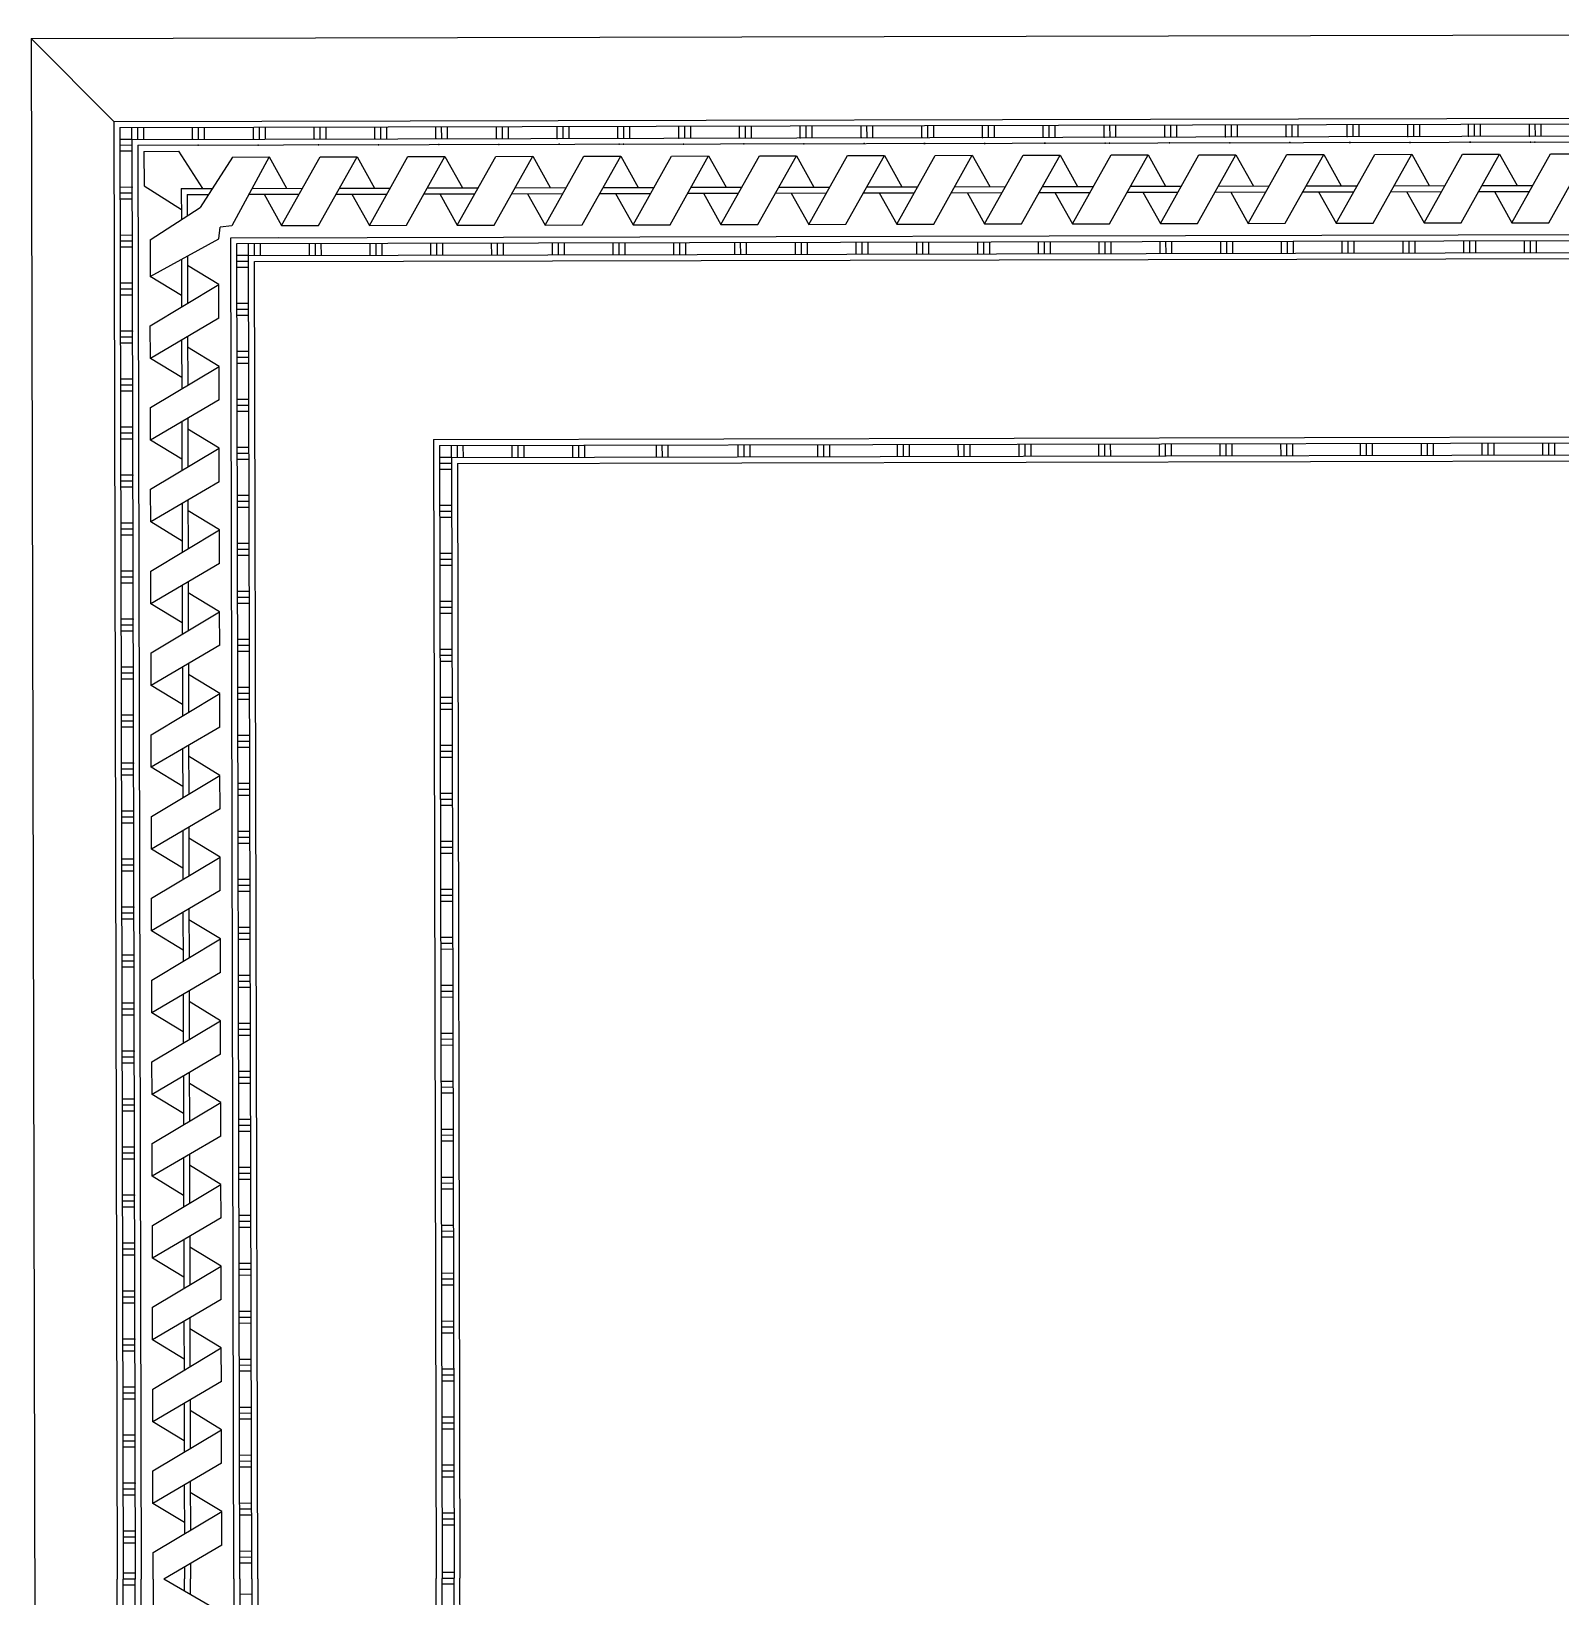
# Model space of a CAD drawing. Header units: millimetres. Extents: x -17017 to 2697, y 1903 to 18260.
# Drawn here: x -17002.3468 to -17002.2172, y 18221.9575 to 18222.0901 of the extents above; entities that cross this region are included whole.
import ezdxf

# ---------------------------------------------------------------- set-up
doc = ezdxf.new("R2010")
doc.units = ezdxf.units.MM
doc.layers.add('furn', color=7, linetype='Continuous')

# ---------------------------------------------------------------- blocks, each defined once
blk = doc.blocks.new('A$C3D9F6429')
at = {"layer": 'furn'}
for p, q in [((1.3, 0), (1.3, 1.30495)), ((1.26254, 1.26717), (1.26254, 0.65248)), ((1.26507, 1.2697), (1.26507, 0.65248)), ((1.25495, 1.25957), (1.25495, 0.65248)), ((1.25748, 1.2621), (1.25748, 0.65248)), ((1.21574, 0.65248), (1.21574, 1.22036)), ((1.21321, 0.65248), (1.21321, 1.21783)), ((1.20562, 0.65248), (1.20562, 1.21024)), ((1.20815, 0.65248), (1.20815, 1.21277)), ((1.13005, 1.13467), (1.13005, 0.65248)), ((1.12246, 1.12708), (1.12246, 0.65248)), ((1.12752, 1.13214), (1.12752, 0.65248)), ((1.11993, 1.12455), (1.11993, 0.65248)), ((1.2208, 0.6668), (1.24535, 0.65248)), ((1.24989, 0.65248), (1.24989, 0.66364)), ((1.20815, 0.65905), (1.21321, 0.65905)), ((1.23408, 0.65905), (1.23408, 0.65248)), ((1.23661, 0.65757), (1.23661, 0.65248)), ((1.11993, 0.1804), (1.11993, 0.65248)), ((1.12246, 0.65501), (1.12752, 0.65501)), ((1.12246, 0.17787), (1.12246, 0.65248)), ((1.12246, 0.65248), (1.12752, 0.65248)), ((1.12752, 0.65248), (1.12246, 0.65248)), ((1.12246, 0.64995), (1.12752, 0.64995)), ((1.12752, 0.17281), (1.12752, 0.65248)), ((1.13005, 0.17028), (1.13005, 0.65248)), ((1.20562, 0.65248), (1.20562, 0.09471)), ((1.20815, 0.65248), (1.20815, 0.09218)), ((1.21321, 0.65248), (1.21321, 0.08712)), ((1.21574, 0.65248), (1.21574, 0.08459)), ((1.2208, 0.63815), (1.24535, 0.65248)), ((1.23408, 0.6459), (1.23408, 0.65248)), ((1.23661, 0.64738), (1.23661, 0.65248)), ((1.24989, 0.65248), (1.24989, 0.64131)), ((1.25495, 0.04538), (1.25495, 0.65248)), ((1.25748, 0.65501), (1.26254, 0.65501)), ((1.25748, 0.04285), (1.25748, 0.65248)), ((1.25748, 0.65248), (1.26254, 0.65248)), ((1.25748, 0.65248), (1.26254, 0.65248)), ((1.25748, 0.64995), (1.26254, 0.64995)), ((1.26254, 0.03779), (1.26254, 0.65248)), ((1.26507, 0.03526), (1.26507, 0.65248)), ((1.20815, 0.64591), (1.21321, 0.64591)), ((1.20815, 0.64338), (1.21321, 0.64338)), ((1.20815, 0.64084), (1.21321, 0.64084)), ((1.24989, 0.64131), (1.2208, 0.62398)), ((1.2208, 0.63815), (1.2208, 0.62398)), ((1.25748, 0.63722), (1.26254, 0.63722)), ((1.12246, 0.62999), (1.12752, 0.62999)), ((1.23408, 0.61127), (1.23408, 0.63189)), ((1.23661, 0.61274), (1.23661, 0.6334)), ((1.25748, 0.63469), (1.26254, 0.63469)), ((1.25748, 0.63216), (1.26254, 0.63216)), ((1.12246, 0.62746), (1.12752, 0.62746)), ((1.12246, 0.62493), (1.12752, 0.62493)), ((1.20815, 0.62558), (1.21321, 0.62558)), ((1.2208, 0.62398), (1.23408, 0.61585)), ((1.23661, 0.62862), (1.24989, 0.62049)), ((1.20815, 0.62305), (1.21321, 0.62305)), ((1.20815, 0.62052), (1.21321, 0.62052)), ((1.2208, 0.60352), (1.24989, 0.62049)), ((1.24989, 0.62049), (1.24989, 0.60667)), ((1.25748, 0.61689), (1.26254, 0.61689)), ((1.25748, 0.61436), (1.26254, 0.61436)), ((1.25748, 0.61183), (1.26254, 0.61183)), ((1.12246, 0.60967), (1.12752, 0.60967)), ((1.12246, 0.60714), (1.12752, 0.60714)), ((1.12246, 0.60461), (1.12752, 0.60461)), ((1.20815, 0.60526), (1.21321, 0.60526)), ((1.24989, 0.60667), (1.2208, 0.58934)), ((1.2208, 0.60352), (1.2208, 0.58934)), ((1.20815, 0.60273), (1.21321, 0.60273)), ((1.20815, 0.6002), (1.21321, 0.6002)), ((1.23408, 0.57663), (1.23408, 0.59725)), ((1.23661, 0.57811), (1.23661, 0.59876)), ((1.25748, 0.59657), (1.26254, 0.59657)), ((1.23661, 0.59399), (1.24989, 0.58586)), ((1.25748, 0.59404), (1.26254, 0.59404)), ((1.25748, 0.59151), (1.26254, 0.59151)), ((1.12246, 0.58935), (1.12752, 0.58935)), ((1.12246, 0.58682), (1.12752, 0.58682)), ((1.12246, 0.58429), (1.12752, 0.58429)), ((1.20815, 0.58494), (1.21321, 0.58494)), ((1.2208, 0.58934), (1.23408, 0.58121)), ((1.2208, 0.56888), (1.24989, 0.58586)), ((1.24989, 0.58586), (1.24989, 0.57204)), ((1.20815, 0.58241), (1.21321, 0.58241)), ((1.20815, 0.57988), (1.21321, 0.57988)), ((1.24989, 0.57204), (1.2208, 0.55471)), ((1.25748, 0.57625), (1.26254, 0.57625)), ((1.25748, 0.57372), (1.26254, 0.57372)), ((1.25748, 0.57119), (1.26254, 0.57119)), ((1.12246, 0.56903), (1.12752, 0.56903)), ((1.12246, 0.5665), (1.12752, 0.5665)), ((1.12246, 0.56397), (1.12752, 0.56397)), ((1.20815, 0.56462), (1.21321, 0.56462)), ((1.20815, 0.56462), (1.21321, 0.56462)), ((1.2208, 0.56888), (1.2208, 0.55471)), ((1.23661, 0.54347), (1.23661, 0.56413)), ((1.20815, 0.56209), (1.21321, 0.56209)), ((1.20815, 0.56209), (1.21321, 0.56209)), ((1.20815, 0.55956), (1.21321, 0.55956)), ((1.20815, 0.55956), (1.21321, 0.55956)), ((1.23408, 0.542), (1.23408, 0.56262)), ((1.23661, 0.55935), (1.24989, 0.55122)), ((1.2208, 0.55471), (1.23408, 0.54658)), ((1.2208, 0.53425), (1.24989, 0.55122)), ((1.24989, 0.55122), (1.24989, 0.5374)), ((1.25748, 0.55593), (1.26254, 0.55593)), ((1.25748, 0.5534), (1.26254, 0.5534)), ((1.25748, 0.55087), (1.26254, 0.55087)), ((1.12246, 0.54871), (1.12752, 0.54871)), ((1.12246, 0.54618), (1.12752, 0.54618)), ((1.12246, 0.54365), (1.12752, 0.54365)), ((1.20815, 0.5443), (1.21321, 0.5443)), ((1.20815, 0.54177), (1.21321, 0.54177)), ((1.20815, 0.53924), (1.21321, 0.53924)), ((1.24989, 0.5374), (1.2208, 0.52007)), ((1.2208, 0.53425), (1.2208, 0.52007)), ((1.25748, 0.53561), (1.26254, 0.53561)), ((1.25748, 0.53308), (1.26254, 0.53308)), ((1.25748, 0.53055), (1.26254, 0.53055)), ((1.12246, 0.52839), (1.12752, 0.52839)), ((1.12246, 0.52586), (1.12752, 0.52586)), ((1.20815, 0.52398), (1.21321, 0.52398)), ((1.23408, 0.50736), (1.23408, 0.52798)), ((1.23661, 0.50884), (1.23661, 0.52949)), ((1.23661, 0.52471), (1.24989, 0.51659)), ((1.12246, 0.52333), (1.12752, 0.52333)), ((1.20815, 0.52145), (1.21321, 0.52145)), ((1.20815, 0.51892), (1.21321, 0.51892)), ((1.2208, 0.52007), (1.23408, 0.51194)), ((1.2208, 0.49961), (1.24989, 0.51659)), ((1.24989, 0.51659), (1.24989, 0.50277)), ((1.25748, 0.51529), (1.26254, 0.51529)), ((1.25748, 0.51276), (1.26254, 0.51276)), ((1.12246, 0.50807), (1.12752, 0.50807)), ((1.12246, 0.50554), (1.12752, 0.50554)), ((1.25748, 0.51023), (1.26254, 0.51023)), ((1.12246, 0.50301), (1.12752, 0.50301)), ((1.20815, 0.50366), (1.21321, 0.50366)), ((1.20815, 0.50113), (1.21321, 0.50113)), ((1.20815, 0.4986), (1.21321, 0.4986)), ((1.24989, 0.50277), (1.2208, 0.48544)), ((1.2208, 0.49961), (1.2208, 0.48544)), ((1.23408, 0.47273), (1.23408, 0.49335)), ((1.23661, 0.4742), (1.23661, 0.49486)), ((1.25748, 0.49497), (1.26254, 0.49497)), ((1.25748, 0.49244), (1.26254, 0.49244)), ((1.12246, 0.48775), (1.12752, 0.48775)), ((1.12246, 0.48522), (1.12752, 0.48522)), ((1.2208, 0.48544), (1.23408, 0.47731)), ((1.23661, 0.49008), (1.24989, 0.48195)), ((1.25748, 0.48991), (1.26254, 0.48991)), ((1.12246, 0.48269), (1.12752, 0.48269)), ((1.20815, 0.48334), (1.21321, 0.48334)), ((1.20815, 0.48081), (1.21321, 0.48081)), ((1.20815, 0.47828), (1.21321, 0.47828)), ((1.2208, 0.46498), (1.24989, 0.48195)), ((1.24989, 0.48195), (1.24989, 0.46813)), ((1.25748, 0.47465), (1.26254, 0.47465)), ((1.25748, 0.47212), (1.26254, 0.47212)), ((1.12246, 0.46742), (1.12752, 0.46742)), ((1.12246, 0.46489), (1.12752, 0.46489)), ((1.24989, 0.46813), (1.2208, 0.4508)), ((1.2208, 0.46498), (1.2208, 0.4508)), ((1.25748, 0.46959), (1.26254, 0.46959)), ((1.12246, 0.46236), (1.12752, 0.46236)), ((1.20815, 0.46302), (1.21321, 0.46302)), ((1.20815, 0.46049), (1.21321, 0.46049)), ((1.20815, 0.45796), (1.21321, 0.45796)), ((1.23408, 0.43809), (1.23408, 0.45871)), ((1.23661, 0.43957), (1.23661, 0.46022)), ((1.2208, 0.4508), (1.23408, 0.44267)), ((1.23661, 0.45544), (1.24989, 0.44732)), ((1.25748, 0.45433), (1.26254, 0.45433)), ((1.25748, 0.4518), (1.26254, 0.4518)), ((1.12246, 0.4471), (1.12752, 0.4471)), ((1.12246, 0.44457), (1.12752, 0.44457)), ((1.2208, 0.43034), (1.24989, 0.44732)), ((1.24989, 0.44732), (1.24989, 0.4335)), ((1.25748, 0.44927), (1.26254, 0.44927)), ((1.12246, 0.44204), (1.12752, 0.44204)), ((1.20815, 0.4427), (1.21321, 0.4427)), ((1.20815, 0.44017), (1.21321, 0.44017)), ((1.20815, 0.43764), (1.21321, 0.43764)), ((1.24989, 0.4335), (1.2208, 0.41617)), ((1.25748, 0.43401), (1.26254, 0.43401)), ((1.25748, 0.43148), (1.26254, 0.43148)), ((1.12246, 0.42678), (1.12752, 0.42678)), ((1.12246, 0.42678), (1.12752, 0.42678)), ((1.12246, 0.42678), (1.12752, 0.42678)), ((1.12246, 0.42425), (1.12752, 0.42425)), ((1.12246, 0.42425), (1.12752, 0.42425)), ((1.12246, 0.42425), (1.12752, 0.42425)), ((1.2208, 0.43034), (1.2208, 0.41617)), ((1.23661, 0.40493), (1.23661, 0.42559)), ((1.25748, 0.42895), (1.26254, 0.42895)), ((1.12246, 0.42172), (1.12752, 0.42172)), ((1.12246, 0.42172), (1.12752, 0.42172)), ((1.12246, 0.42172), (1.12752, 0.42172)), ((1.20815, 0.42238), (1.21321, 0.42238)), ((1.20815, 0.41984), (1.21321, 0.41984)), ((1.23408, 0.40346), (1.23408, 0.42408)), ((1.23661, 0.42081), (1.24989, 0.41268)), ((1.20815, 0.41731), (1.21321, 0.41731)), ((1.2208, 0.41617), (1.23408, 0.40804)), ((1.2208, 0.39571), (1.24989, 0.41268)), ((1.24989, 0.41268), (1.24989, 0.39886)), ((1.25748, 0.41369), (1.26254, 0.41369)), ((1.25748, 0.41116), (1.26254, 0.41116)), ((1.12246, 0.40646), (1.12752, 0.40646)), ((1.25748, 0.40862), (1.26254, 0.40862)), ((1.12246, 0.40393), (1.12752, 0.40393)), ((1.12246, 0.4014), (1.12752, 0.4014)), ((1.20815, 0.40205), (1.21321, 0.40205)), ((1.20815, 0.39952), (1.21321, 0.39952)), ((1.24989, 0.39886), (1.2208, 0.38153)), ((1.20815, 0.39699), (1.21321, 0.39699)), ((1.2208, 0.39571), (1.2208, 0.38153)), ((1.25748, 0.39336), (1.26254, 0.39336)), ((1.12246, 0.38614), (1.12752, 0.38614)), ((1.23408, 0.36882), (1.23408, 0.38944)), ((1.23661, 0.3703), (1.23661, 0.39095)), ((1.23661, 0.38617), (1.24989, 0.37805)), ((1.25748, 0.39083), (1.26254, 0.39083)), ((1.25748, 0.3883), (1.26254, 0.3883)), ((1.12246, 0.38361), (1.12752, 0.38361)), ((1.12246, 0.38108), (1.12752, 0.38108)), ((1.20815, 0.38173), (1.21321, 0.38173)), ((1.20815, 0.3792), (1.21321, 0.3792)), ((1.2208, 0.38153), (1.23408, 0.3734)), ((1.2208, 0.36107), (1.24989, 0.37805)), ((1.24989, 0.37805), (1.24989, 0.36423)), ((1.20815, 0.37667), (1.21321, 0.37667)), ((1.25748, 0.37304), (1.26254, 0.37304)), ((1.12246, 0.36582), (1.12752, 0.36582)), ((1.25748, 0.37051), (1.26254, 0.37051)), ((1.25748, 0.36798), (1.26254, 0.36798)), ((1.12246, 0.36329), (1.12752, 0.36329)), ((1.12246, 0.36076), (1.12752, 0.36076)), ((1.20815, 0.36141), (1.21321, 0.36141)), ((1.20815, 0.35888), (1.21321, 0.35888)), ((1.24989, 0.36423), (1.2208, 0.3469)), ((1.2208, 0.36107), (1.2208, 0.3469)), ((1.20815, 0.35635), (1.21321, 0.35635)), ((1.23408, 0.33419), (1.23408, 0.35481)), ((1.23661, 0.33566), (1.23661, 0.35632)), ((1.23661, 0.35154), (1.24989, 0.34341)), ((1.25748, 0.35272), (1.26254, 0.35272)), ((1.12246, 0.3455), (1.12752, 0.3455)), ((1.2208, 0.3469), (1.23408, 0.33877)), ((1.25748, 0.35019), (1.26254, 0.35019)), ((1.25748, 0.34766), (1.26254, 0.34766)), ((1.12246, 0.34297), (1.12752, 0.34297)), ((1.12246, 0.34044), (1.12752, 0.34044)), ((1.20815, 0.34109), (1.21321, 0.34109)), ((1.20815, 0.34109), (1.21321, 0.34109)), ((1.20815, 0.34109), (1.21321, 0.34109)), ((1.20815, 0.33856), (1.21321, 0.33856)), ((1.20815, 0.33856), (1.21321, 0.33856)), ((1.20815, 0.33856), (1.21321, 0.33856)), ((1.2208, 0.32644), (1.24989, 0.34341)), ((1.24989, 0.34341), (1.24989, 0.32959)), ((1.20815, 0.33603), (1.21321, 0.33603)), ((1.20815, 0.33603), (1.21321, 0.33603)), ((1.20815, 0.33603), (1.21321, 0.33603)), ((1.25748, 0.3324), (1.26254, 0.3324)), ((1.12246, 0.32518), (1.12752, 0.32518)), ((1.24989, 0.32959), (1.2208, 0.31226)), ((1.2208, 0.32644), (1.2208, 0.31226)), ((1.25748, 0.32987), (1.26254, 0.32987)), ((1.25748, 0.32734), (1.26254, 0.32734)), ((1.12246, 0.32265), (1.12752, 0.32265)), ((1.12246, 0.32012), (1.12752, 0.32012)), ((1.20815, 0.32077), (1.21321, 0.32077)), ((1.20815, 0.31824), (1.21321, 0.31824)), ((1.23408, 0.29955), (1.23408, 0.32017)), ((1.23661, 0.30103), (1.23661, 0.32168)), ((1.20815, 0.31571), (1.21321, 0.31571)), ((1.2208, 0.31226), (1.23408, 0.30413)), ((1.23661, 0.3169), (1.24989, 0.30878)), ((1.25748, 0.31208), (1.26254, 0.31208)), ((1.2208, 0.2918), (1.24989, 0.30878)), ((1.24989, 0.30878), (1.24989, 0.29496)), ((1.25748, 0.30955), (1.26254, 0.30955)), ((1.25748, 0.30702), (1.26254, 0.30702)), ((1.12246, 0.30486), (1.12752, 0.30486)), ((1.12246, 0.30486), (1.12752, 0.30486)), ((1.12246, 0.30233), (1.12752, 0.30233)), ((1.12246, 0.30233), (1.12752, 0.30233)), ((1.12246, 0.2998), (1.12752, 0.2998)), ((1.12246, 0.2998), (1.12752, 0.2998)), ((1.20815, 0.30045), (1.21321, 0.30045)), ((1.20815, 0.29792), (1.21321, 0.29792)), ((1.20815, 0.29539), (1.21321, 0.29539)), ((1.24989, 0.29496), (1.2208, 0.27763)), ((1.2208, 0.2918), (1.2208, 0.27763)), ((1.25748, 0.29176), (1.26254, 0.29176)), ((1.23408, 0.26492), (1.23408, 0.28554)), ((1.23661, 0.26639), (1.23661, 0.28705)), ((1.25748, 0.28923), (1.26254, 0.28923)), ((1.25748, 0.2867), (1.26254, 0.2867)), ((1.12246, 0.28454), (1.12752, 0.28454)), ((1.12246, 0.28201), (1.12752, 0.28201)), ((1.12246, 0.27948), (1.12752, 0.27948)), ((1.20815, 0.28013), (1.21321, 0.28013)), ((1.23661, 0.28227), (1.24989, 0.27414)), ((1.20815, 0.2776), (1.21321, 0.2776)), ((1.20815, 0.27507), (1.21321, 0.27507)), ((1.2208, 0.27763), (1.23408, 0.2695)), ((1.2208, 0.25717), (1.24989, 0.27414)), ((1.24989, 0.27414), (1.24989, 0.26032)), ((1.25748, 0.27144), (1.26254, 0.27144)), ((1.25748, 0.26891), (1.26254, 0.26891)), ((1.25748, 0.26638), (1.26254, 0.26638)), ((1.12246, 0.26422), (1.12752, 0.26422)), ((1.12246, 0.26169), (1.12752, 0.26169)), ((1.12246, 0.25915), (1.12752, 0.25915)), ((1.20815, 0.25981), (1.21321, 0.25981)), ((1.24989, 0.26032), (1.2208, 0.24299)), ((1.20815, 0.25728), (1.21321, 0.25728)), ((1.20815, 0.25475), (1.21321, 0.25475)), ((1.2208, 0.25717), (1.2208, 0.24299)), ((1.23661, 0.23176), (1.23661, 0.25241)), ((1.23408, 0.23028), (1.23408, 0.2509)), ((1.23661, 0.24763), (1.24989, 0.23951)), ((1.25748, 0.25112), (1.26254, 0.25112)), ((1.25748, 0.24859), (1.26254, 0.24859)), ((1.25748, 0.24606), (1.26254, 0.24606)), ((1.12246, 0.24389), (1.12752, 0.24389)), ((1.12246, 0.24136), (1.12752, 0.24136)), ((1.12246, 0.23883), (1.12752, 0.23883)), ((1.20815, 0.23949), (1.21321, 0.23949)), ((1.2208, 0.24299), (1.23408, 0.23486)), ((1.2208, 0.22253), (1.24989, 0.23951)), ((1.24989, 0.23951), (1.24989, 0.22569)), ((1.20815, 0.23696), (1.21321, 0.23696)), ((1.20815, 0.23443), (1.21321, 0.23443)), ((1.24989, 0.22569), (1.2208, 0.20835)), ((1.25748, 0.2308), (1.26254, 0.2308)), ((1.25748, 0.22827), (1.26254, 0.22827)), ((1.25748, 0.22574), (1.26254, 0.22574)), ((1.12246, 0.22357), (1.12752, 0.22357)), ((1.12246, 0.22104), (1.12752, 0.22104)), ((1.20815, 0.21917), (1.21321, 0.21917)), ((1.20815, 0.21917), (1.21321, 0.21917)), ((1.2208, 0.22253), (1.2208, 0.20835)), ((1.12246, 0.21851), (1.12752, 0.21851)), ((1.20815, 0.21664), (1.21321, 0.21664)), ((1.20815, 0.21664), (1.21321, 0.21664)), ((1.20815, 0.21411), (1.21321, 0.21411)), ((1.20815, 0.21411), (1.21321, 0.21411)), ((1.23408, 0.19564), (1.23408, 0.21627)), ((1.23661, 0.19712), (1.23661, 0.21777)), ((1.23661, 0.213), (1.24989, 0.20487)), ((1.2208, 0.20835), (1.23408, 0.20023)), ((1.25748, 0.21048), (1.26254, 0.21048)), ((1.25748, 0.20795), (1.26254, 0.20795)), ((1.12246, 0.20325), (1.12752, 0.20325)), ((1.12246, 0.20072), (1.12752, 0.20072)), ((1.2208, 0.1879), (1.24989, 0.20487)), ((1.24989, 0.20487), (1.24989, 0.19105)), ((1.25748, 0.20542), (1.26254, 0.20542)), ((1.12246, 0.19819), (1.12752, 0.19819)), ((1.20815, 0.19884), (1.21321, 0.19884)), ((1.20815, 0.19631), (1.21321, 0.19631)), ((1.20815, 0.19378), (1.21321, 0.19378)), ((1.24989, 0.19105), (1.2208, 0.17372)), ((1.2208, 0.1879), (1.2208, 0.17372)), ((1.25748, 0.19016), (1.26254, 0.19016)), ((1.25748, 0.18762), (1.26254, 0.18762)), ((1.11993, 0.1804), (0.29988, 0.1804)), ((1.12246, 0.18293), (1.12752, 0.18293)), ((1.12246, 0.1804), (1.12752, 0.1804)), ((1.23408, 0.16101), (1.23408, 0.18163)), ((1.23661, 0.16249), (1.23661, 0.18314)), ((1.25748, 0.18509), (1.26254, 0.18509)), ((1.12246, 0.17787), (0.29988, 0.17787)), ((1.12752, 0.17281), (0.29988, 0.17281)), ((0.65505, 0.17787), (0.65505, 0.17281)), ((0.65758, 0.17787), (0.65758, 0.17281)), ((0.66011, 0.17787), (0.66011, 0.17281)), ((0.68078, 0.17787), (0.68078, 0.17281)), ((0.68331, 0.17787), (0.68331, 0.17281)), ((0.68584, 0.17787), (0.68584, 0.17281)), ((0.70652, 0.17787), (0.70652, 0.17281)), ((0.70905, 0.17787), (0.70905, 0.17281)), ((0.71158, 0.17787), (0.71158, 0.17281)), ((0.73226, 0.17787), (0.73226, 0.17281)), ((0.73479, 0.17787), (0.73479, 0.17281)), ((0.73732, 0.17787), (0.73732, 0.17281)), ((0.76599, 0.17787), (0.76599, 0.17281)), ((0.76599, 0.17787), (0.76599, 0.17281)), ((0.76852, 0.17787), (0.76852, 0.17281)), ((0.76852, 0.17787), (0.76852, 0.17281)), ((0.77105, 0.17787), (0.77105, 0.17281)), ((0.77105, 0.17787), (0.77105, 0.17281)), ((0.79173, 0.17787), (0.79173, 0.17281)), ((0.79426, 0.17787), (0.79426, 0.17281)), ((0.79679, 0.17787), (0.79679, 0.17281)), ((0.81746, 0.17787), (0.81746, 0.17281)), ((0.81999, 0.17787), (0.81999, 0.17281)), ((0.82252, 0.17787), (0.82252, 0.17281)), ((0.8432, 0.17787), (0.8432, 0.17281)), ((0.84573, 0.17787), (0.84573, 0.17281)), ((0.84826, 0.17787), (0.84826, 0.17281)), ((0.87693, 0.17787), (0.87693, 0.17281)), ((0.87693, 0.17787), (0.87693, 0.17281)), ((0.87946, 0.17787), (0.87946, 0.17281)), ((0.87946, 0.17787), (0.87946, 0.17281)), ((0.88199, 0.17787), (0.88199, 0.17281)), ((0.88199, 0.17787), (0.88199, 0.17281)), ((0.90267, 0.17787), (0.90267, 0.17281)), ((0.9052, 0.17787), (0.9052, 0.17281)), ((0.90773, 0.17787), (0.90773, 0.17281)), ((0.92841, 0.17787), (0.92841, 0.17281)), ((0.93094, 0.17787), (0.93094, 0.17281)), ((0.93347, 0.17787), (0.93347, 0.17281)), ((0.96214, 0.17787), (0.96214, 0.17281)), ((0.96214, 0.17787), (0.96214, 0.17281)), ((0.96467, 0.17787), (0.96467, 0.17281)), ((0.96467, 0.17787), (0.96467, 0.17281)), ((0.9672, 0.17787), (0.9672, 0.17281)), ((0.9672, 0.17787), (0.9672, 0.17281)), ((0.99587, 0.17787), (0.99587, 0.17281)), ((0.9984, 0.17787), (0.9984, 0.17281)), ((1.00093, 0.17787), (1.00093, 0.17281)), ((1.03058, 0.17787), (1.03058, 0.17281)), ((1.03311, 0.17787), (1.03311, 0.17281)), ((1.03564, 0.17787), (1.03564, 0.17281)), ((1.06593, 0.17787), (1.06593, 0.17281)), ((1.06846, 0.17787), (1.06846, 0.17281)), ((1.07099, 0.17787), (1.07099, 0.17281)), ((1.09166, 0.17787), (1.09166, 0.17281)), ((1.09419, 0.17787), (1.09419, 0.17281)), ((1.09672, 0.17787), (1.09672, 0.17281)), ((1.1174, 0.17787), (1.1174, 0.17281)), ((1.11993, 0.17787), (1.11993, 0.17281)), ((1.12246, 0.17787), (1.12752, 0.17787)), ((1.12246, 0.17787), (1.12246, 0.17281)), ((1.20815, 0.17852), (1.21321, 0.17852)), ((1.20815, 0.17599), (1.21321, 0.17599)), ((1.20815, 0.17346), (1.21321, 0.17346)), ((1.2208, 0.17372), (1.23408, 0.16559)), ((1.23661, 0.17836), (1.24989, 0.17024)), ((1.13005, 0.17028), (0.29988, 0.17028)), ((1.2208, 0.15326), (1.24989, 0.17024)), ((1.24989, 0.17024), (1.24989, 0.15642)), ((1.25748, 0.16983), (1.26254, 0.16983)), ((1.25748, 0.1673), (1.26254, 0.1673)), ((1.25748, 0.16477), (1.26254, 0.16477)), ((1.20815, 0.1582), (1.21321, 0.1582)), ((1.20815, 0.15567), (1.21321, 0.15567)), ((1.20815, 0.15314), (1.21321, 0.15314)), ((1.24989, 0.15642), (1.2208, 0.13908)), ((1.2208, 0.15326), (1.2208, 0.13908)), ((1.23408, 0.12637), (1.23408, 0.147)), ((1.23661, 0.12785), (1.23661, 0.1485)), ((1.25748, 0.14951), (1.26254, 0.14951)), ((1.25748, 0.14698), (1.26254, 0.14698)), ((1.23661, 0.14373), (1.24989, 0.1356)), ((1.25748, 0.14445), (1.26254, 0.14445)), ((1.20815, 0.13788), (1.21321, 0.13788)), ((1.20815, 0.13535), (1.21321, 0.13535)), ((1.20815, 0.13282), (1.21321, 0.13282)), ((1.2208, 0.13908), (1.23408, 0.13096)), ((1.2208, 0.11863), (1.24989, 0.1356)), ((1.24989, 0.1356), (1.24989, 0.12178)), ((1.25748, 0.12919), (1.26254, 0.12919)), ((1.25748, 0.12666), (1.26254, 0.12666)), ((1.24989, 0.12178), (1.2208, 0.10445)), ((1.25748, 0.12413), (1.26254, 0.12413)), ((1.20815, 0.11756), (1.21321, 0.11756)), ((1.20815, 0.11503), (1.21321, 0.11503)), ((1.2208, 0.11863), (1.2208, 0.10445)), ((1.23661, 0.09371), (1.23661, 0.11387)), ((1.20815, 0.1125), (1.21321, 0.1125)), ((1.23408, 0.09232), (1.23408, 0.11236)), ((1.23661, 0.10909), (1.24989, 0.10097)), ((1.25748, 0.10887), (1.26254, 0.10887)), ((1.25748, 0.10634), (1.26254, 0.10634)), ((1.2208, 0.10445), (1.23408, 0.09632)), ((1.24989, 0.10097), (1.2208, 0.08506)), ((1.24989, 0.08546), (1.24989, 0.10097)), ((1.25748, 0.10381), (1.26254, 0.10381)), ((1.20562, 0.09471), (0.29988, 0.09471)), ((1.20815, 0.09724), (1.21321, 0.09724)), ((1.20815, 0.09471), (1.21321, 0.09471)), ((1.20815, 0.09218), (0.29988, 0.09218)), ((1.21321, 0.08712), (0.29988, 0.08712)), ((0.66262, 0.09218), (0.66262, 0.08712)), ((0.66515, 0.09218), (0.66515, 0.08712)), ((0.66768, 0.09218), (0.66768, 0.08712)), ((0.68836, 0.09218), (0.68836, 0.08712)), ((0.69089, 0.09218), (0.69089, 0.08712)), ((0.69342, 0.09218), (0.69342, 0.08712)), ((0.71409, 0.09218), (0.71409, 0.08712)), ((0.71662, 0.09218), (0.71662, 0.08712)), ((0.71915, 0.09218), (0.71915, 0.08712)), ((0.73983, 0.09218), (0.73983, 0.08712)), ((0.74236, 0.09218), (0.74236, 0.08712)), ((0.74489, 0.09218), (0.74489, 0.08712)), ((0.74489, 0.09218), (0.74489, 0.08712)), ((0.76557, 0.09218), (0.76557, 0.08712)), ((0.7681, 0.09218), (0.7681, 0.08712)), ((0.77063, 0.09218), (0.77063, 0.08712)), ((0.7913, 0.09218), (0.7913, 0.08712)), ((0.79383, 0.09218), (0.79383, 0.08712)), ((0.79636, 0.09218), (0.79636, 0.08712)), ((0.81704, 0.09218), (0.81704, 0.08712)), ((0.81957, 0.09218), (0.81957, 0.08712)), ((0.8221, 0.09218), (0.8221, 0.08712)), ((0.84278, 0.09218), (0.84278, 0.08712)), ((0.84531, 0.09218), (0.84531, 0.08712)), ((0.84784, 0.09218), (0.84784, 0.08712)), ((0.86851, 0.09218), (0.86851, 0.08712)), ((0.87104, 0.09218), (0.87104, 0.08712)), ((0.87357, 0.09218), (0.87357, 0.08712)), ((0.89425, 0.09218), (0.89425, 0.08712)), ((0.89425, 0.09218), (0.89425, 0.08712)), ((0.89678, 0.09218), (0.89678, 0.08712)), ((0.89678, 0.09218), (0.89678, 0.08712)), ((0.89931, 0.09218), (0.89931, 0.08712)), ((0.89931, 0.09218), (0.89931, 0.08712)), ((0.91999, 0.09218), (0.91999, 0.08712)), ((0.92252, 0.09218), (0.92252, 0.08712)), ((0.92505, 0.09218), (0.92505, 0.08712)), ((0.94572, 0.09218), (0.94572, 0.08712)), ((0.94825, 0.09218), (0.94825, 0.08712)), ((0.95078, 0.09218), (0.95078, 0.08712)), ((0.97146, 0.09218), (0.97146, 0.08712)), ((0.97399, 0.09218), (0.97399, 0.08712)), ((0.97652, 0.09218), (0.97652, 0.08712)), ((0.9972, 0.09218), (0.9972, 0.08712)), ((0.99973, 0.09218), (0.99973, 0.08712)), ((1.00226, 0.09218), (1.00226, 0.08712)), ((1.02293, 0.09218), (1.02293, 0.08712)), ((1.02546, 0.09218), (1.02546, 0.08712)), ((1.02799, 0.09218), (1.02799, 0.08712)), ((1.02799, 0.09218), (1.02799, 0.08712)), ((1.04867, 0.09218), (1.04867, 0.08712)), ((1.0512, 0.09218), (1.0512, 0.08712)), ((1.05373, 0.09218), (1.05373, 0.08712)), ((1.07441, 0.09218), (1.07441, 0.08712)), ((1.07694, 0.09218), (1.07694, 0.08712)), ((1.07947, 0.09218), (1.07947, 0.08712)), ((1.10014, 0.09218), (1.10014, 0.08712)), ((1.10267, 0.09218), (1.10267, 0.08712)), ((1.1052, 0.09218), (1.1052, 0.08712)), ((1.12588, 0.09218), (1.12588, 0.08712)), ((1.12841, 0.09218), (1.12841, 0.08712)), ((1.13094, 0.09218), (1.13094, 0.08712)), ((1.15162, 0.09218), (1.15162, 0.08712)), ((1.15415, 0.09218), (1.15415, 0.08712)), ((1.15668, 0.09218), (1.15668, 0.08712)), ((1.17735, 0.09218), (1.17735, 0.08712)), ((1.17988, 0.09218), (1.17988, 0.08712)), ((1.18241, 0.09218), (1.18241, 0.08712)), ((1.20309, 0.09218), (1.20309, 0.08712)), ((1.20562, 0.09218), (1.20562, 0.08712)), ((1.20815, 0.09218), (1.21321, 0.09218)), ((1.20815, 0.09218), (1.20815, 0.08712)), ((1.25748, 0.08855), (1.26254, 0.08855)), ((1.21574, 0.08459), (0.29988, 0.08459)), ((1.21574, 0.08459), (1.19535, 0.08459)), ((1.21527, 0.07953), (1.22024, 0.08009)), ((1.2208, 0.08506), (1.22024, 0.08009)), ((1.24989, 0.08546), (1.22857, 0.07175)), ((1.25748, 0.08602), (1.26254, 0.08602)), ((1.25748, 0.08349), (1.26254, 0.08349)), ((0.65735, 0.07953), (0.64095, 0.05044)), ((0.67302, 0.07953), (0.65662, 0.05044)), ((0.67302, 0.07953), (0.65735, 0.07953)), ((0.6804, 0.06625), (0.67302, 0.07953)), ((0.69458, 0.07953), (0.67818, 0.05044)), ((0.71025, 0.07953), (0.69385, 0.05044)), ((0.71025, 0.07953), (0.69385, 0.05044)), ((0.71025, 0.07953), (0.69458, 0.07953)), ((0.71025, 0.07953), (0.69458, 0.07953)), ((0.71763, 0.06625), (0.71025, 0.07953)), ((0.71763, 0.06625), (0.71025, 0.07953)), ((0.73181, 0.07953), (0.71541, 0.05044)), ((0.74747, 0.07953), (0.73108, 0.05044)), ((0.74747, 0.07953), (0.73108, 0.05044)), ((0.74747, 0.07953), (0.73181, 0.07953)), ((0.74747, 0.07953), (0.73181, 0.07953)), ((0.75485, 0.06625), (0.74747, 0.07953)), ((0.76903, 0.07953), (0.75263, 0.05044)), ((0.7847, 0.07953), (0.7683, 0.05044)), ((0.7847, 0.07953), (0.76903, 0.07953)), ((0.79208, 0.06625), (0.7847, 0.07953)), ((0.80626, 0.07953), (0.78986, 0.05044)), ((0.82193, 0.07953), (0.80553, 0.05044)), ((0.82193, 0.07953), (0.80626, 0.07953)), ((0.82931, 0.06625), (0.82193, 0.07953)), ((0.84349, 0.07953), (0.82709, 0.05044)), ((0.85916, 0.07953), (0.84276, 0.05044)), ((0.85916, 0.07953), (0.84276, 0.05044)), ((0.85916, 0.07953), (0.84349, 0.07953)), ((0.85916, 0.07953), (0.84349, 0.07953)), ((0.85916, 0.07953), (0.84349, 0.07953)), ((0.86654, 0.06625), (0.85916, 0.07953)), ((0.86654, 0.06625), (0.85916, 0.07953)), ((0.88072, 0.07953), (0.86432, 0.05044)), ((0.89638, 0.07953), (0.87999, 0.05044)), ((0.89638, 0.07953), (0.88072, 0.07953)), ((0.90376, 0.06625), (0.89638, 0.07953)), ((0.91794, 0.07953), (0.90154, 0.05044)), ((0.93361, 0.07953), (0.91721, 0.05044)), ((0.93361, 0.07953), (0.91721, 0.05044)), ((0.93361, 0.07953), (0.91794, 0.07953)), ((0.93361, 0.07953), (0.91794, 0.07953)), ((0.94099, 0.06625), (0.93361, 0.07953)), ((0.94099, 0.06625), (0.93361, 0.07953)), ((0.95517, 0.07953), (0.93877, 0.05044)), ((0.97084, 0.07953), (0.95444, 0.05044)), ((0.97084, 0.07953), (0.95517, 0.07953)), ((0.97822, 0.06625), (0.97084, 0.07953)), ((0.9924, 0.07953), (0.976, 0.05044)), ((1.00807, 0.07953), (0.99167, 0.05044)), ((1.00807, 0.07953), (0.9924, 0.07953)), ((1.01545, 0.06625), (1.00807, 0.07953)), ((1.02963, 0.07953), (1.01323, 0.05044)), ((1.04529, 0.07953), (1.0289, 0.05044)), ((1.04529, 0.07953), (1.0289, 0.05044)), ((1.04529, 0.07953), (1.02963, 0.07953)), ((1.04529, 0.07953), (1.02963, 0.07953)), ((1.04529, 0.07953), (1.02963, 0.07953)), ((1.05267, 0.06625), (1.04529, 0.07953)), ((1.05267, 0.06625), (1.04529, 0.07953)), ((1.06685, 0.07953), (1.05045, 0.05044)), ((1.08252, 0.07953), (1.06612, 0.05044)), ((1.08252, 0.07953), (1.06685, 0.07953)), ((1.0899, 0.06625), (1.08252, 0.07953)), ((1.10408, 0.07953), (1.08768, 0.05044)), ((1.11975, 0.07953), (1.10335, 0.05044)), ((1.11975, 0.07953), (1.10408, 0.07953)), ((1.12713, 0.06625), (1.11975, 0.07953)), ((1.14131, 0.07953), (1.12491, 0.05044)), ((1.15698, 0.07953), (1.14058, 0.05044)), ((1.15698, 0.07953), (1.14131, 0.07953)), ((1.15698, 0.07953), (1.14131, 0.07953)), ((1.16436, 0.06625), (1.15698, 0.07953)), ((1.17854, 0.07953), (1.16214, 0.05044)), ((1.1942, 0.07953), (1.17781, 0.05044)), ((1.1942, 0.07953), (1.17854, 0.07953)), ((1.20158, 0.06625), (1.1942, 0.07953)), ((1.19936, 0.05044), (1.21527, 0.07953)), ((1.23408, 0.06625), (1.23408, 0.07529)), ((1.23661, 0.06372), (1.23661, 0.07692)), ((1.21487, 0.05044), (1.22858, 0.07176)), ((1.25238, 0.06251), (1.23661, 0.07265)), ((1.25748, 0.06823), (1.26254, 0.06823)), ((0.68567, 0.06372), (0.66411, 0.06372)), ((0.68709, 0.06625), (0.66553, 0.06625)), ((0.67818, 0.05044), (0.6708, 0.06372)), ((0.72289, 0.06372), (0.70133, 0.06372)), ((0.72432, 0.06625), (0.70276, 0.06625)), ((0.71541, 0.05044), (0.70803, 0.06372)), ((0.71541, 0.05044), (0.70803, 0.06372)), ((0.76012, 0.06372), (0.73856, 0.06372)), ((0.76155, 0.06625), (0.73999, 0.06625)), ((0.75263, 0.05044), (0.74526, 0.06372)), ((0.79735, 0.06372), (0.77579, 0.06372)), ((0.79877, 0.06625), (0.77722, 0.06625)), ((0.78986, 0.05044), (0.78248, 0.06372)), ((0.83458, 0.06372), (0.81302, 0.06372)), ((0.836, 0.06625), (0.81444, 0.06625)), ((0.82709, 0.05044), (0.81971, 0.06372)), ((0.8718, 0.06372), (0.85024, 0.06372)), ((0.8718, 0.06372), (0.85024, 0.06372)), ((0.87323, 0.06625), (0.85167, 0.06625)), ((0.87323, 0.06625), (0.85167, 0.06625)), ((0.86432, 0.05044), (0.85694, 0.06372)), ((0.86432, 0.05044), (0.85694, 0.06372)), ((0.90903, 0.06372), (0.88747, 0.06372)), ((0.91046, 0.06625), (0.8889, 0.06625)), ((0.90154, 0.05044), (0.89417, 0.06372)), ((0.94626, 0.06372), (0.9247, 0.06372)), ((0.94768, 0.06625), (0.92613, 0.06625)), ((0.93877, 0.05044), (0.93139, 0.06372)), ((0.93877, 0.05044), (0.93139, 0.06372)), ((0.98349, 0.06372), (0.96193, 0.06372)), ((0.98491, 0.06625), (0.96335, 0.06625)), ((0.976, 0.05044), (0.96862, 0.06372)), ((1.02071, 0.06372), (0.99915, 0.06372)), ((1.02214, 0.06625), (1.00058, 0.06625)), ((1.01323, 0.05044), (1.00585, 0.06372)), ((1.05794, 0.06372), (1.03638, 0.06372)), ((1.05794, 0.06372), (1.03638, 0.06372)), ((1.05937, 0.06625), (1.03781, 0.06625)), ((1.05937, 0.06625), (1.03781, 0.06625)), ((1.05045, 0.05044), (1.04308, 0.06372)), ((1.05045, 0.05044), (1.04308, 0.06372)), ((1.09517, 0.06372), (1.07361, 0.06372)), ((1.09659, 0.06625), (1.07504, 0.06625)), ((1.08768, 0.05044), (1.0803, 0.06372)), ((1.1324, 0.06372), (1.11084, 0.06372)), ((1.13382, 0.06625), (1.11226, 0.06625)), ((1.12491, 0.05044), (1.11753, 0.06372)), ((1.16962, 0.06372), (1.14806, 0.06372)), ((1.17105, 0.06625), (1.14949, 0.06625)), ((1.16214, 0.05044), (1.15476, 0.06372)), ((1.20662, 0.06372), (1.18529, 0.06372)), ((1.20801, 0.06625), (1.18672, 0.06625)), ((1.19936, 0.05044), (1.19199, 0.06372)), ((1.23661, 0.06372), (1.22341, 0.06372)), ((1.23408, 0.06625), (1.22504, 0.06625)), ((1.23782, 0.04795), (1.22768, 0.06372)), ((1.25238, 0.04795), (1.25238, 0.06251)), ((1.25748, 0.0657), (1.26254, 0.0657)), ((1.25748, 0.06317), (1.26254, 0.06317)), ((0.65662, 0.05044), (0.64095, 0.05044)), ((0.69385, 0.05044), (0.67818, 0.05044)), ((0.73108, 0.05044), (0.71541, 0.05044)), ((0.7683, 0.05044), (0.75263, 0.05044)), ((0.80553, 0.05044), (0.78986, 0.05044)), ((0.84276, 0.05044), (0.82709, 0.05044)), ((0.84276, 0.05044), (0.82709, 0.05044)), ((0.87999, 0.05044), (0.86432, 0.05044)), ((0.91721, 0.05044), (0.90154, 0.05044)), ((0.95444, 0.05044), (0.93877, 0.05044)), ((0.99167, 0.05044), (0.976, 0.05044)), ((1.0289, 0.05044), (1.01323, 0.05044)), ((1.0289, 0.05044), (1.01323, 0.05044)), ((1.06612, 0.05044), (1.05045, 0.05044)), ((1.10335, 0.05044), (1.08768, 0.05044)), ((1.14058, 0.05044), (1.12491, 0.05044)), ((1.14058, 0.05044), (1.12491, 0.05044)), ((1.17781, 0.05044), (1.16214, 0.05044)), ((1.21487, 0.05044), (1.19936, 0.05044)), ((1.25238, 0.04795), (1.23782, 0.04795)), ((1.25748, 0.04791), (1.26254, 0.04791)), ((1.25495, 0.04538), (0.29988, 0.04538)), ((1.25748, 0.04285), (0.29988, 0.04285)), ((0.66048, 0.04285), (0.66048, 0.03779)), ((0.66048, 0.04285), (0.66048, 0.03779)), ((0.66301, 0.04285), (0.66301, 0.03779)), ((0.66301, 0.04285), (0.66301, 0.03779)), ((0.66554, 0.04285), (0.66554, 0.03779)), ((0.66554, 0.04285), (0.66554, 0.03779)), ((0.68622, 0.04285), (0.68622, 0.03779)), ((0.68622, 0.04285), (0.68622, 0.03779)), ((0.68875, 0.04285), (0.68875, 0.03779)), ((0.68875, 0.04285), (0.68875, 0.03779)), ((0.69128, 0.04285), (0.69128, 0.03779)), ((0.69128, 0.04285), (0.69128, 0.03779)), ((0.71195, 0.04285), (0.71195, 0.03779)), ((0.71195, 0.04285), (0.71195, 0.03779)), ((0.71448, 0.04285), (0.71448, 0.03779)), ((0.71448, 0.04285), (0.71448, 0.03779)), ((0.71701, 0.04285), (0.71701, 0.03779)), ((0.71701, 0.04285), (0.71701, 0.03779)), ((0.73769, 0.04285), (0.73769, 0.03779)), ((0.73769, 0.04285), (0.73769, 0.03779)), ((0.73769, 0.04285), (0.73769, 0.03779)), ((0.74022, 0.04285), (0.74022, 0.03779)), ((0.74022, 0.04285), (0.74022, 0.03779)), ((0.74022, 0.04285), (0.74022, 0.03779)), ((0.74275, 0.04285), (0.74275, 0.03779)), ((0.74275, 0.04285), (0.74275, 0.03779)), ((0.74275, 0.04285), (0.74275, 0.03779)), ((0.76343, 0.04285), (0.76343, 0.03779)), ((0.76596, 0.04285), (0.76596, 0.03779)), ((0.76849, 0.04285), (0.76849, 0.03779)), ((0.78916, 0.04285), (0.78916, 0.03779)), ((0.79169, 0.04285), (0.79169, 0.03779)), ((0.79422, 0.04285), (0.79422, 0.03779)), ((0.8149, 0.04285), (0.8149, 0.03779)), ((0.81743, 0.04285), (0.81743, 0.03779)), ((0.81996, 0.04285), (0.81996, 0.03779)), ((0.84064, 0.04285), (0.84064, 0.03779)), ((0.84064, 0.04285), (0.84064, 0.03779)), ((0.84317, 0.04285), (0.84317, 0.03779)), ((0.84317, 0.04285), (0.84317, 0.03779)), ((0.8457, 0.04285), (0.8457, 0.03779)), ((0.8457, 0.04285), (0.8457, 0.03779)), ((0.86637, 0.04285), (0.86637, 0.03779)), ((0.86637, 0.04285), (0.86637, 0.03779)), ((0.8689, 0.04285), (0.8689, 0.03779)), ((0.8689, 0.04285), (0.8689, 0.03779)), ((0.87143, 0.04285), (0.87143, 0.03779)), ((0.87143, 0.04285), (0.87143, 0.03779)), ((0.89211, 0.04285), (0.89211, 0.03779)), ((0.89211, 0.04285), (0.89211, 0.03779)), ((0.89464, 0.04285), (0.89464, 0.03779)), ((0.89464, 0.04285), (0.89464, 0.03779)), ((0.89717, 0.04285), (0.89717, 0.03779)), ((0.89717, 0.04285), (0.89717, 0.03779)), ((0.91785, 0.04285), (0.91785, 0.03779)), ((0.91785, 0.04285), (0.91785, 0.03779)), ((0.92038, 0.04285), (0.92038, 0.03779)), ((0.92038, 0.04285), (0.92038, 0.03779)), ((0.92291, 0.04285), (0.92291, 0.03779)), ((0.92291, 0.04285), (0.92291, 0.03779)), ((0.94358, 0.04285), (0.94358, 0.03779)), ((0.94611, 0.04285), (0.94611, 0.03779)), ((0.94864, 0.04285), (0.94864, 0.03779)), ((0.96932, 0.04285), (0.96932, 0.03779)), ((0.97185, 0.04285), (0.97185, 0.03779)), ((0.97438, 0.04285), (0.97438, 0.03779)), ((0.99506, 0.04285), (0.99506, 0.03779)), ((0.99759, 0.04285), (0.99759, 0.03779)), ((1.00012, 0.04285), (1.00012, 0.03779)), ((1.02079, 0.04285), (1.02079, 0.03779)), ((1.02332, 0.04285), (1.02332, 0.03779)), ((1.02585, 0.04285), (1.02585, 0.03779)), ((1.04653, 0.04285), (1.04653, 0.03779)), ((1.04653, 0.04285), (1.04653, 0.03779)), ((1.04906, 0.04285), (1.04906, 0.03779)), ((1.04906, 0.04285), (1.04906, 0.03779)), ((1.05159, 0.04285), (1.05159, 0.03779)), ((1.05159, 0.04285), (1.05159, 0.03779)), ((1.07226, 0.04285), (1.07226, 0.03779)), ((1.0748, 0.04285), (1.0748, 0.03779)), ((1.07733, 0.04285), (1.07733, 0.03779)), ((1.098, 0.04285), (1.098, 0.03779)), ((1.10053, 0.04285), (1.10053, 0.03779)), ((1.10306, 0.04285), (1.10306, 0.03779)), ((1.12374, 0.04285), (1.12374, 0.03779)), ((1.12627, 0.04285), (1.12627, 0.03779)), ((1.1288, 0.04285), (1.1288, 0.03779)), ((1.14947, 0.04285), (1.14947, 0.03779)), ((1.15201, 0.04285), (1.15201, 0.03779)), ((1.15454, 0.04285), (1.15454, 0.03779)), ((1.17521, 0.04285), (1.17521, 0.03779)), ((1.17774, 0.04285), (1.17774, 0.03779)), ((1.18027, 0.04285), (1.18027, 0.03779)), ((1.20095, 0.04285), (1.20095, 0.03779)), ((1.20348, 0.04285), (1.20348, 0.03779)), ((1.20601, 0.04285), (1.20601, 0.03779)), ((1.22668, 0.04285), (1.22668, 0.03779)), ((1.22922, 0.04285), (1.22922, 0.03779)), ((1.23175, 0.04285), (1.23175, 0.03779)), ((1.25242, 0.04285), (1.25242, 0.03779)), ((1.25495, 0.04285), (1.25495, 0.03779)), ((1.25748, 0.04538), (1.26254, 0.04538)), ((1.25748, 0.04285), (1.26254, 0.04285)), ((1.25748, 0.04285), (1.25748, 0.03779)), ((1.26254, 0.03779), (0.29988, 0.03779)), ((1.26507, 0.03526), (0.29988, 0.03526)), ((1.26507, 0.03526), (1.3, 0)), ((1.3, 0), (0, 0))]:
    blk.add_line(p, q, dxfattribs=at)
for p in [(1.25748, 0.63216), (1.25748, 0.63216), (1.25748, 0.61183), (1.25748, 0.61183), (1.25748, 0.59151), (1.25748, 0.59151), (1.25748, 0.57119), (1.25748, 0.57119), (1.25748, 0.55087), (1.25748, 0.55087), (1.25748, 0.53055), (1.25748, 0.53055), (1.25748, 0.51023), (1.25748, 0.51023), (1.25748, 0.48991), (1.25748, 0.48991), (1.25748, 0.46959), (1.25748, 0.46959), (1.25748, 0.44927), (1.25748, 0.44927), (1.25748, 0.42895), (1.25748, 0.42895), (1.25748, 0.40862), (1.25748, 0.40862), (1.25748, 0.3883), (1.25748, 0.3883), (1.25748, 0.36798), (1.25748, 0.36798), (1.25748, 0.34766), (1.25748, 0.34766), (1.25748, 0.32734), (1.25748, 0.32734), (1.25748, 0.30702), (1.25748, 0.30702), (1.25748, 0.2867), (1.25748, 0.2867), (1.25748, 0.26638), (1.25748, 0.26638), (1.25748, 0.24606), (1.25748, 0.24606), (1.25748, 0.22574), (1.25748, 0.22574), (1.25748, 0.20542), (1.25748, 0.20542), (1.25748, 0.18509), (1.25748, 0.18509), (1.25748, 0.16477), (1.25748, 0.16477), (1.25748, 0.14445), (1.25748, 0.14445), (1.25748, 0.12413), (1.25748, 0.12413), (1.25748, 0.10381), (1.25748, 0.10381), (1.25748, 0.08349), (1.25748, 0.08349), (1.25748, 0.06317), (1.25748, 0.06317), (0.66326, 0.04538), (0.66503, 0.04538), (0.66554, 0.04285), (0.66554, 0.04285), (0.69052, 0.04538), (0.69077, 0.04538), (0.69128, 0.04285), (0.69128, 0.04285), (0.716, 0.04538), (0.71625, 0.04538), (0.71701, 0.04285), (0.71701, 0.04285), (0.74148, 0.04538), (0.74148, 0.04538), (0.74174, 0.04538), (0.74275, 0.04285), (0.74275, 0.04285), (0.74275, 0.04285), (0.76697, 0.04538), (0.76849, 0.04285), (0.79245, 0.04538), (0.79422, 0.04285), (0.81793, 0.04538), (0.81996, 0.04285), (0.84342, 0.04538), (0.84519, 0.04538), (0.8457, 0.04285), (0.8457, 0.04285), (0.87067, 0.04538), (0.87093, 0.04538), (0.87143, 0.04285), (0.87143, 0.04285), (0.89616, 0.04538), (0.89641, 0.04538), (0.89717, 0.04285), (0.89717, 0.04285), (0.92164, 0.04538), (0.92189, 0.04538), (0.92291, 0.04285), (0.92291, 0.04285), (0.94738, 0.04538), (0.94864, 0.04285), (0.97286, 0.04538), (0.97438, 0.04285), (0.99834, 0.04538), (1.00012, 0.04285), (1.02383, 0.04538), (1.02585, 0.04285), (1.04931, 0.04538), (1.05108, 0.04538), (1.05159, 0.04285), (1.05159, 0.04285), (1.07657, 0.04538), (1.07733, 0.04285), (1.10205, 0.04538), (1.10306, 0.04285), (1.12753, 0.04538), (1.1288, 0.04285), (1.15302, 0.04538), (1.15454, 0.04285), (1.1785, 0.04538), (1.18027, 0.04285), (1.20398, 0.04538), (1.20601, 0.04285), (1.22947, 0.04538), (1.23175, 0.04285)]:
    blk.add_point(p, dxfattribs=at)
blk = doc.blocks.new('A$C5D3213CF')
blk.add_blockref('A$C3D9F6429', (1.71593, 1.42834))

msp = doc.modelspace()

# ---------------------------------------------------------------- block references
at = {"xscale": 0.2, "yscale": 0.2, "zscale": 0.2, "rotation": 180.1327932507023}
msp.add_blockref('A$C5D3213CF', (-17001.74424, 18222.37654), dxfattribs=at)

doc.saveas('drawing.dxf')
